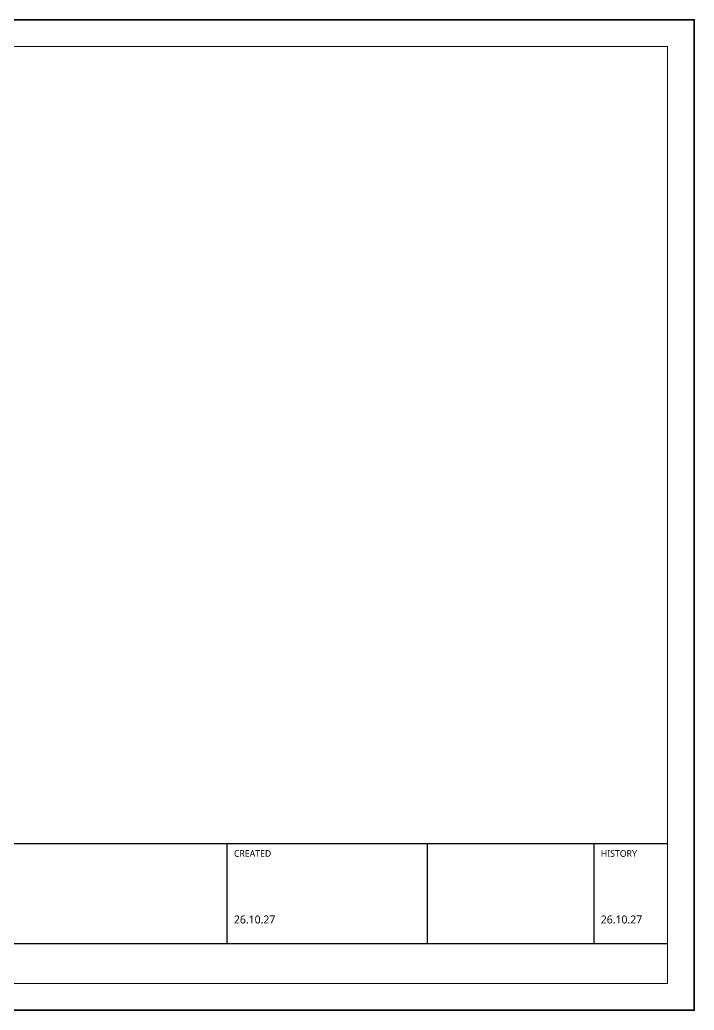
# Model space of a CAD drawing. Header units: millimetres. Extents: x 0 to 84000, y 0 to 59400.
# Drawn here: x 43558 to 84000, y 0 to 59400 of the extents above; entities that cross this region are included whole.
import ezdxf

# ---------------------------------------------------------------- set-up
doc = ezdxf.new("R2010")
doc.units = ezdxf.units.MM
doc.header["$LTSCALE"] = 200
doc.layers.add('FRAME', color=7, linetype='Continuous')
doc.layers.add('FRAME_TEXT', color=7, linetype='Continuous')
doc.styles.add('MDG_CJK', font='NotoSansSC-VF.ttf')

msp = doc.modelspace()

# ---------------------------------------------------------------- linework, layer by layer
at = {"layer": 'FRAME'}
for p, q in [((1600, 10000), (82400, 10000)), ((56000, 4000), (56000, 10000)), ((68000, 4000), (68000, 10000)), ((78000, 4000), (78000, 10000)), ((1600, 4000), (82400, 4000))]:
    msp.add_line(p, q, dxfattribs=at)
at = {"layer": 'FRAME', "lineweight": 35}
msp.add_lwpolyline([(0, 0), (84000, 0), (84000, 59400), (0, 59400)], close=True, dxfattribs=at)
at = {"layer": 'FRAME', "lineweight": 18}
msp.add_lwpolyline([(1600, 1600), (82400, 1600), (82400, 57800), (1600, 57800)], close=True, dxfattribs=at)

# ---------------------------------------------------------------- texts
at = {"layer": 'FRAME_TEXT', "style": 'MDG_CJK'}
for s, height, p in [('CREATED', 400, (56400, 9200)), ('HISTORY', 400, (78400, 9200)), ('26.10.27', 480, (56400, 5200)), ('26.10.27', 480, (78400, 5200))]:
    msp.add_text(s, height=height, dxfattribs=at).set_placement(p)

doc.saveas('drawing.dxf')
